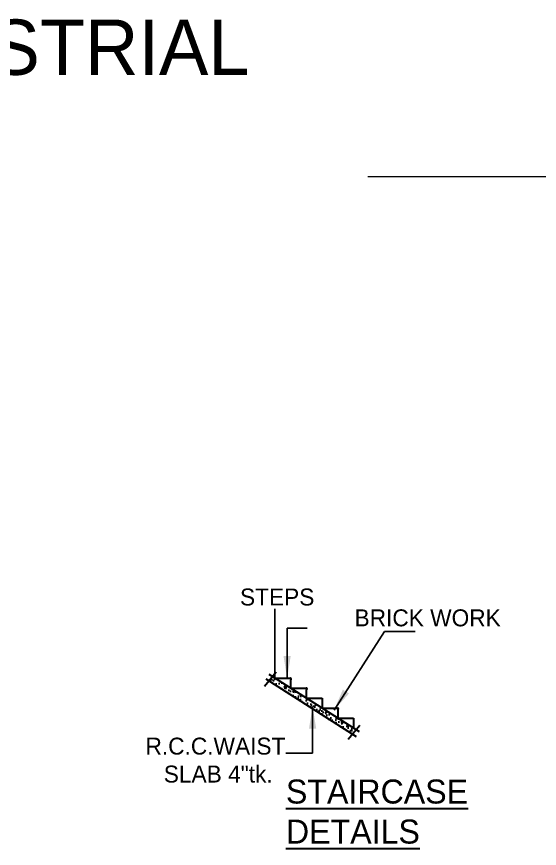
# Model space of a CAD drawing. Header units: metres. Extents: x 2267060 to 2267206, y 3909 to 3962.
# Drawn here: x 2267185.05 to 2267194.5, y 3946.86 to 3961.91 of the extents above; entities that cross this region are included whole.
import ezdxf

# ---------------------------------------------------------------- set-up
doc = ezdxf.new("R2010")
doc.units = ezdxf.units.M
doc.header["$LTSCALE"] = 3.5
doc.header["$MEASUREMENT"] = 0
doc.layers.get('0').update_dxf_attribs({"linetype": 'CONTINUOUS'})
doc.layers.add('NORTH_DIRECTION', color=7, linetype='CONTINUOUS', lineweight=0)
doc.styles.add('RomanS', font='arialbd.ttf', dxfattribs={"height": 0.4})
doc.styles.add('UATEXT', font='GOTHIC.TTF')
doc.dimstyles.new('DIM4', dxfattribs={"dimtxt": 0.4, "dimasz": 0.4, "dimexe": 0.4, "dimexo": 0.4, "dimgap": 1.5, "dimtad": 0, "dimzin": 0, "dimdsep": 46, "dimtxsty": 'RomanS', "dimcen": -0.09375, "dimdle": 5, "dimclrd": 6, "dimclrt": 3, "dimadec": 0, "dimazin": 0, "dimtfac": 1, "dimtix": 1, "dimtofl": 0, "dimtmove": 2, "dimatfit": 3, "dimfxl": 0, "dimtolj": 1, "dimtzin": 0, "dimlwd": -1, "dimarcsym": 0})

msp = doc.modelspace()

# ---------------------------------------------------------------- hatches: boundary and pattern name
at = {"lineweight": 30}
h = msp.add_hatch(dxfattribs=at)
h.set_pattern_fill('AR-CONC', scale=0.025873, style=0)
h.set_pattern_definition([(50, (2267169.97061, 3931.03424), (0.18557904, -0.0162361), [0.019405, -0.2134549]), (355, (2267169.9706, 3931.03424), (-0.0358996, 0.1946171), [0.015524, -0.1707639]), (100.4514, (2267169.98607, 3931.03289), (0.1496796, 0.1783809), [0.0164917, -0.1814088]), (46.1842, (2267169.9706, 3931.086), (0.2761307, -0.0428253), [0.0291075, -0.3201824]), (96.6356, (2267169.99362, 3931.08242), (0.2418283, 0.2520367), [0.0247376, -0.272113]), (351.1842, (2267169.9706, 3931.086), (0.241828, 0.2520368), [0.023286, -0.256146]), (21, (2267169.99648, 3931.07305), (0.1544397, -0.1041709), [0.019405, -0.2134549]), (326, (2267169.99648, 3931.07305), (0.0629538, 0.1876204), [0.015524, -0.1707639]), (71.4514, (2267170.00935, 3931.06437), (0.2173935, 0.0834494), [0.0164917, -0.1814088]), (37.5, (2267169.97061, 3931.03424), (0.00314616, 0.0861307), [0, -0.16869406, 0, -0.17335126, 0, -0.17141076]), (7.5, (2267169.97061, 3931.03424), (0.06806483, 0.10204742), [0, -0.0988361, 0, -0.16481307, 0, -0.06533014]), (327.5, (2267169.91291, 3931.03424), (0.1381176, -0.0058357), [0, -0.0646833, 0, -0.2018119, 0, -0.2677889]), (317.5, (2267169.88704, 3931.03424), (0.15088964, 0.0259005), [0, -0.0840883, 0, -0.1340238, 0, -0.1901689])])
h.paths.add_polyline_path([(2267190.0009, 3949.76053), (2267190.00028, 3949.76053), (2267190.00028, 3949.76092), (2267189.67046, 3949.97092), (2267189.60476, 3949.89006), (2267191.11158, 3948.93065), (2267191.17557, 3949.0126), (2267190.85426, 3949.21719), (2267190.8541, 3949.21719), (2267190.8541, 3949.21728)])

# ---------------------------------------------------------------- linework, layer by layer
at = {"color": 193}
msp.add_line((2267189.71644, 3949.94164), (2267189.71644, 3951.19164), dxfattribs=at)
at = {"color": 7, "lineweight": 30}
for p, q in [((2267189.5282, 3949.79583), (2267189.73828, 3950.0544)), ((2267191.24618, 3948.96765), (2267189.61544, 3950.00595)), ((2267189.71568, 3949.94164), (2267190.00028, 3949.94164)), ((2267191.19059, 3948.88035), (2267189.55985, 3949.91865)), ((2267190.00028, 3949.91062), (2267190.00028, 3949.76053)), ((2267190.00028, 3949.76053), (2267190.28489, 3949.76053)), ((2267190.28535, 3949.7295), (2267190.28535, 3949.57941)), ((2267190.28489, 3949.57941), (2267190.5695, 3949.57941)), ((2267190.5695, 3949.57941), (2267190.5698, 3949.3983)), ((2267190.5695, 3949.3983), (2267190.8541, 3949.3983)), ((2267190.8541, 3949.36728), (2267190.8541, 3949.21719)), ((2267191.04076, 3948.83277), (2267191.25085, 3949.09134))]:
    msp.add_line(p, q, dxfattribs=at)
at = {"color": 7, "lineweight": 30, "ltscale": 0.23}
msp.add_line((2267190.28535, 3949.7295), (2267190.28535, 3949.57941), dxfattribs=at)
at = {"color": 190, "lineweight": 30}
msp.add_line((2267190.8541, 3949.21719), (2267191.13871, 3949.21719), dxfattribs=at)
at = {"color": 192, "lineweight": 30}
msp.add_line((2267191.13871, 3949.21719), (2267191.13871, 3949.03607), dxfattribs=at)
at = {"color": 7, "lineweight": 30}
for centre in [(2267189.99834, 3949.92607), (2267190.2834, 3949.74496), (2267190.85216, 3949.38273)]:
    msp.add_arc(centre, 0.01558, 277.18476, 91.736688, dxfattribs=at)
at = {"layer": 'NORTH_DIRECTION', "color": 7}
msp.add_lwpolyline([(2267191.3984, 3959.01525), (2267191.3984, 3959.01525), (2267197.1145, 3959.01525), (2267195.07909, 3960.65671)], dxfattribs=at)

# ---------------------------------------------------------------- texts
at = {"color": 7, "linetype": 'Continuous', "lineweight": 30}
for s, height, p in [('STEPS', 0.306667, (2267189.08702, 3951.25392)), ('BRICK WORK ', 0.3066667, (2267191.15789, 3950.87704)), ('R.C.C.WAIST ', 0.3066667, (2267187.37891, 3948.55636)), (' SLAB 4"tk.', 0.3066667, (2267187.5953, 3948.05068))]:
    msp.add_text(s, height=height, dxfattribs=at).set_placement(p)
at = {"color": 0, "insert": (2267125.13748, 3961.85426), "char_height": 1, "attachment_point": 1, "style": 'UATEXT'}
msp.add_mtext_dynamic_manual_height_columns('PLAN SHOWING THE  PROPOSED CONSTRUCTION OF M/S. PKS POLYMERS AT SIDCO INDUSTRIAL ESTATE  PUDUKOTTAI (SIPCOT)', width=64.9338715, gutter_width=1.5, heights=[0], dxfattribs=at)
at = {"color": 7, "lineweight": 30, "insert": (2267189.91747, 3948.10515), "char_height": 0.4344444, "width": 12.3841791, "attachment_point": 1}
msp.add_mtext('{\\LSTAIRCASE \\PDETAILS}', dxfattribs=at)

# ---------------------------------------------------------------- leaders
at = {"color": 7, "lineweight": 30}
for points in [[(2267189.93888, 3949.94164), (2267189.93888, 3950.84363), (2267190.30283, 3950.84363)], [(2267190.78723, 3949.35956), (2267191.69667, 3950.78394), (2267192.2557, 3950.78394)], [(2267190.39954, 3949.42373), (2267190.39954, 3948.58166), (2267189.91341, 3948.58166)]]:
    msp.add_leader(points, dimstyle='DIM4', override={"dimscale": 1}, dxfattribs=at)

doc.saveas('drawing.dxf')
